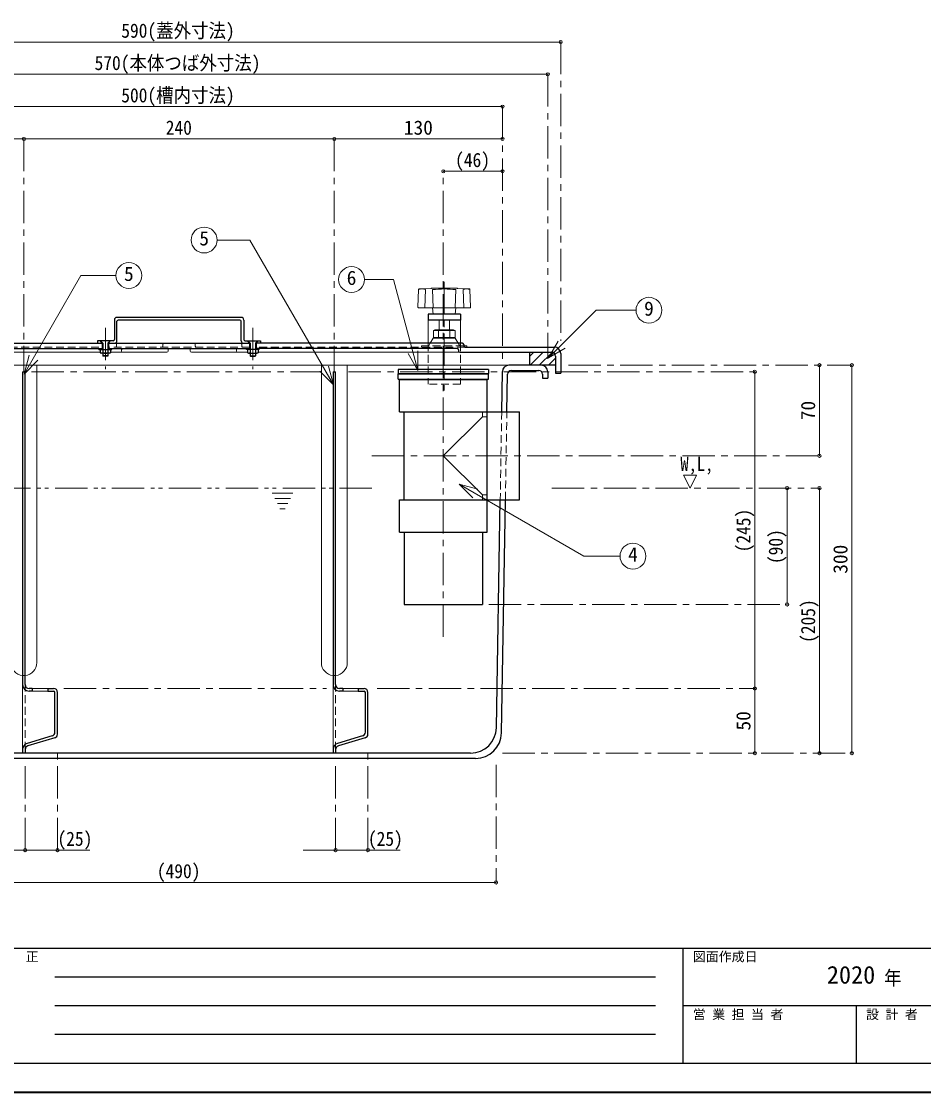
# Model space of a CAD drawing. Units: millimetres, scale not verified. Extents: x -1060 to 965, y -710 to 695.
# Drawn here: x -587 to 111, y -710 to 119 of the extents above; entities that cross this region are included whole.
import ezdxf
from ezdxf.enums import TextEntityAlignment as Align

# ---------------------------------------------------------------- set-up
doc = ezdxf.new("R2010")
doc.units = ezdxf.units.MM
doc.header["$LTSCALE"] = 5
doc.header["$PDMODE"] = 32
doc.header["$PDSIZE"] = 2.5
for name, pattern in [('CHAIN1', [8, 5, -1, 1, -1]), ('DASHED1', [1.8, 1.2, -0.6]), ('DOUBLE_CHAIN1', [8.8, 5, -1, 0.6, -0.6, 0.6, -1])]:
    doc.linetypes.add(name, pattern=pattern)
doc.layers.add('0-0____1', color=7, linetype='Continuous', lineweight=18)
doc.styles.add('ＭＳ ゴシック', font='')
doc.styles.get('ＭＳ ゴシック').set_extended_font_data('MS Gothic')

msp = doc.modelspace()

# ---------------------------------------------------------------- linework, layer by layer
at = {"layer": '0-0____1', "color": 4, "lineweight": 9}
for p, q in [((-169.952, 102.789), (-759.952, 102.789)), ((-749.952, 77.789), (-179.952, 77.789)), ((-214.952, 52.789), (-714.952, 52.789)), ((-714.952, 27.789), (-584.952, 27.789)), ((-584.952, 27.789), (-344.952, 27.789)), ((-344.952, 27.789), (-214.952, 27.789)), ((-260.685, 2.789), (-214.952, 2.789)), ((-272.452, -112.211), (-272.452, -130.211)), ((-247.452, -112.211), (-247.452, -130.211)), ((-474.452, -137.211), (-510.363, -137.211)), ((-473.452, -135.211), (-473.452, -136.211)), ((-456.452, -135.211), (-456.452, -136.211)), ((-455.452, -137.211), (-419.54, -137.211)), ((-190.702, -137.211), (-193.952, -140.461)), ((-183.631, -137.211), (-193.631, -147.211)), ((-176.583, -137.234), (-186.56, -147.211)), ((-702.451, -147.211), (-210.035, -147.211)), ((-584.952, -147.211), (-584.952, -152.211)), ((-574.952, -147.211), (-574.952, -377.211)), ((-354.952, -147.211), (-354.952, -377.211)), ((-344.952, -147.211), (-344.952, -152.211)), ((-334.952, -147.211), (-334.952, -377.211)), ((-173.952, -141.674), (-179.489, -147.211)), ((30.048, -217.211), (30.048, -147.211)), ((55.048, -147.211), (55.048, -447.211)), ((-19.952, -397.211), (-19.952, -152.211)), ((5.048, -242.211), (5.048, -332.211)), ((30.048, -447.211), (30.048, -242.211)), ((-19.952, -447.211), (-19.952, -397.211)), ((-533.952, -522.211), (-608.952, -522.211)), ((-293.952, -522.211), (-368.952, -522.211)), ((-709.952, -547.211), (-219.952, -547.211))]:
    msp.add_line(p, q, dxfattribs=at)
at = {"layer": '0-0____1', "color": 4, "linetype": 'CHAIN1', "lineweight": 9}
for p, q in [((-169.952, 102.789), (-169.952, -128.211)), ((-179.952, 77.789), (-179.952, -142.211)), ((-214.952, 52.789), (-214.952, -142.211)), ((-584.952, 27.789), (-584.952, -147.211)), ((-344.952, 27.789), (-344.952, -147.211)), ((-260.685, -357.211), (-260.685, 2.789)), ((-259.952, -82.711), (-259.952, -166.711)), ((-521.952, -118.211), (-521.952, -150.211)), ((-407.952, -118.211), (-407.952, -150.211)), ((-163.952, -147.211), (55.048, -147.211)), ((-578.952, -152.211), (-355.952, -152.211)), ((-333.952, -152.211), (-19.952, -152.211)), ((-315.86, -217.211), (30.048, -217.211)), ((-176.685, -242.211), (30.048, -242.211)), ((-225.51, -332.211), (5.048, -332.211)), ((-553.952, -397.211), (-350.952, -397.211)), ((-311.952, -397.211), (-19.952, -397.211)), ((-558.952, -522.211), (-558.952, -442.479)), ((-318.952, -522.211), (-318.952, -442.479)), ((-214.952, -447.211), (55.048, -447.211)), ((-583.952, -522.211), (-583.952, -457.211)), ((-343.952, -522.211), (-343.952, -457.211)), ((-219.952, -456.211), (-219.952, -547.211))]:
    msp.add_line(p, q, dxfattribs=at)
at = {"layer": '0-0____1'}
for p, q in [((-410.256, -50.347), (-435.586, -50.347)), ((-345.625, -162.292), (-410.256, -50.347)), ((-584.802, -153.978), (-540.813, -77.787)), ((-513.782, -77.787), (-540.813, -77.787)), ((-321.617, -80.871), (-299.156, -80.871)), ((-280.322, -151.161), (-299.156, -80.871)), ((-279.819, -88.646), (-280.303, -102.193)), ((-279.344, -88.164), (-270.193, -87.723)), ((-275.075, -102.711), (-274.575, -88.711)), ((-269.711, -87.711), (-250.193, -87.711)), ((-268.941, -88.711), (-268.441, -102.711)), ((-250.963, -88.711), (-251.463, -102.711)), ((-240.56, -88.164), (-249.711, -87.723)), ((-244.829, -102.711), (-245.329, -88.711)), ((-240.085, -88.646), (-239.601, -102.193)), ((-279.803, -102.711), (-240.1, -102.711)), ((-268.952, -102.711), (-268.452, -107.711)), ((-250.952, -102.711), (-251.452, -107.711)), ((-179.484, -141.582), (-142.572, -104.67)), ((-111.725, -104.67), (-142.572, -104.67)), ((-263.952, -112.211), (-263.952, -119.811)), ((-255.952, -112.211), (-255.952, -119.811)), ((-268.352, -120.211), (-267.152, -119.811)), ((-251.552, -120.211), (-268.352, -120.211)), ((-268.352, -125.811), (-268.352, -120.211)), ((-252.752, -119.811), (-267.152, -119.811)), ((-264.352, -120.211), (-267.152, -119.811)), ((-264.352, -125.811), (-264.352, -120.211)), ((-255.552, -125.811), (-255.552, -120.211)), ((-251.552, -125.811), (-251.552, -120.211)), ((-268.452, -126.211), (-270.785, -130.211)), ((-251.452, -126.211), (-268.452, -126.211)), ((-268.352, -125.811), (-267.152, -126.211)), ((-251.552, -125.811), (-268.352, -125.811)), ((-264.352, -125.811), (-267.152, -126.211)), ((-251.452, -126.211), (-249.119, -130.211)), ((-242.452, -132.211), (-244.952, -132.211)), ((-242.452, -132.211), (-242.452, -133.211)), ((-179.484, -141.582), (-171.984, -128.592)), ((-681.952, -137.211), (-525.978, -137.211)), ((-584.802, -153.978), (-580.92, -139.489)), ((-517.926, -137.211), (-510.363, -137.211)), ((-509.363, -135.211), (-509.363, -136.211)), ((-420.54, -135.211), (-420.54, -136.211)), ((-411.978, -137.211), (-419.54, -137.211)), ((-247.952, -137.211), (-403.926, -137.211)), ((-280.322, -151.161), (-287.822, -138.171)), ((-280.322, -151.161), (-280.322, -136.161)), ((-179.484, -141.582), (-166.493, -134.082)), ((-584.802, -153.978), (-574.196, -143.372)), ((-345.625, -162.292), (-349.507, -147.803)), ((-345.625, -162.292), (-356.231, -151.685)), ((-230.51, -187.036), (-230.51, -183.211)), ((-230.51, -187.036), (-226.685, -187.036)), ((-248.49, -239.175), (-237.883, -249.782)), ((-248.49, -239.175), (-234.001, -243.058)), ((-248.49, -239.175), (-152.114, -294.818)), ((-69.952, -242.211), (-64.952, -232.211)), ((-230.51, -247.386), (-230.51, -251.211)), ((-230.51, -247.386), (-226.685, -247.386)), ((-124.095, -294.818), (-152.114, -294.818)), ((-585.952, -394.211), (-585.952, -444.443)), ((-566.452, -397.211), (-578.452, -397.211)), ((-345.952, -394.211), (-345.952, -444.443)), ((-326.452, -397.211), (-338.452, -397.211)), ((-578.452, -399.211), (-566.452, -399.211)), ((-338.452, -399.211), (-326.452, -399.211))]:
    msp.add_line(p, q, dxfattribs=at)
at = {"layer": '0-0____1', "color": 5, "lineweight": 25}
for p, q in [((-514.952, -112.211), (-514.952, -127.211)), ((-416.952, -110.211), (-512.952, -110.211)), ((-512.952, -128.211), (-512.952, -113.211)), ((-417.952, -112.211), (-511.952, -112.211)), ((-416.952, -128.211), (-416.952, -113.211)), ((-414.952, -112.211), (-414.952, -127.211)), ((-272.452, -107.711), (-272.452, -112.211)), ((-247.452, -107.711), (-272.452, -107.711)), ((-247.452, -112.211), (-272.452, -112.211)), ((-247.452, -107.711), (-247.452, -112.211)), ((-683.952, -130.211), (-524.452, -130.211)), ((-524.452, -130.211), (-525.702, -128.211)), ((-525.702, -128.211), (-523.952, -130.211)), ((-524.452, -130.211), (-524.452, -134.211)), ((-523.952, -130.211), (-523.952, -134.961)), ((-519.452, -130.211), (-518.202, -128.211)), ((-519.452, -130.211), (-519.452, -134.211)), ((-519.452, -130.211), (-410.452, -130.211)), ((-410.452, -130.211), (-411.702, -128.211)), ((-410.452, -130.211), (-410.452, -134.211)), ((-404.202, -128.211), (-405.952, -130.211)), ((-405.952, -130.211), (-405.952, -134.961)), ((-405.452, -130.211), (-404.202, -128.211)), ((-405.452, -130.211), (-405.452, -134.211)), ((-245.952, -130.211), (-405.452, -130.211)), ((-244.952, -131.211), (-244.952, -132.211)), ((-679.952, -134.211), (-524.202, -134.211)), ((-526.952, -135.011), (-526.952, -134.211)), ((-526.952, -135.011), (-516.952, -135.011)), ((-525.978, -135.211), (-525.978, -137.511)), ((-525.978, -137.511), (-525.302, -137.811)), ((-518.602, -137.811), (-525.302, -137.811)), ((-524.202, -135.011), (-524.202, -134.211)), ((-523.973, -135.211), (-523.973, -137.511)), ((-523.952, -137.811), (-523.952, -140.011)), ((-523.752, -140.211), (-523.952, -140.011)), ((-519.952, -140.011), (-523.952, -140.011)), ((-520.152, -140.211), (-523.752, -140.211)), ((-519.952, -140.011), (-520.152, -140.211)), ((-519.952, -137.811), (-519.952, -140.011)), ((-519.931, -135.211), (-519.931, -137.511)), ((-519.702, -135.011), (-519.702, -134.211)), ((-519.702, -134.211), (-410.202, -134.211)), ((-518.602, -137.811), (-517.926, -137.511)), ((-517.926, -135.211), (-517.926, -137.511)), ((-516.952, -135.011), (-516.952, -134.211)), ((-412.952, -135.011), (-412.952, -134.211)), ((-402.952, -135.011), (-412.952, -135.011)), ((-411.978, -135.211), (-411.978, -137.511)), ((-411.302, -137.811), (-411.978, -137.511)), ((-411.302, -137.811), (-404.602, -137.811)), ((-410.202, -135.011), (-410.202, -134.211)), ((-409.973, -135.211), (-409.973, -137.511)), ((-409.952, -137.811), (-409.952, -140.011)), ((-409.952, -140.011), (-405.952, -140.011)), ((-409.952, -140.011), (-409.752, -140.211)), ((-409.752, -140.211), (-406.152, -140.211)), ((-406.152, -140.211), (-405.952, -140.011)), ((-405.952, -137.811), (-405.952, -140.011)), ((-405.931, -135.211), (-405.931, -137.511)), ((-405.702, -135.011), (-405.702, -134.211)), ((-249.952, -134.211), (-405.702, -134.211)), ((-403.926, -137.511), (-404.602, -137.811)), ((-403.926, -135.211), (-403.926, -137.511)), ((-402.952, -135.011), (-402.952, -134.211)), ((-248.952, -135.211), (-248.952, -136.211)), ((-247.952, -137.211), (-176.952, -137.211)), ((-243.952, -133.211), (-174.952, -133.211)), ((-193.952, -137.211), (-193.952, -147.211)), ((-173.952, -140.211), (-173.952, -153.211)), ((-169.952, -138.211), (-169.952, -153.211)), ((-173.952, -147.211), (-210.035, -147.211)), ((-585.952, -152.211), (-585.952, -394.211)), ((-585.952, -152.211), (-583.952, -152.211)), ((-583.952, -394.211), (-583.952, -152.211)), ((-345.952, -152.211), (-345.952, -394.211)), ((-345.952, -152.211), (-343.952, -152.211)), ((-343.952, -394.211), (-343.952, -152.211)), ((-295.685, -150.433), (-295.685, -153.615)), ((-225.685, -150.433), (-295.685, -150.433)), ((-295.685, -153.615), (-225.685, -153.615)), ((-225.685, -150.433), (-225.685, -153.615)), ((-225.685, -157.858), (-225.685, -153.969)), ((-215.552, -183.211), (-215.034, -152.128)), ((-211.551, -183.211), (-211.067, -154.161)), ((-208.068, -151.211), (-186.952, -151.211)), ((-183.952, -154.211), (-183.952, -157.211)), ((-183.952, -157.211), (-179.952, -157.211)), ((-179.952, -152.211), (-179.952, -157.211)), ((-173.952, -153.211), (-169.952, -153.211)), ((-295.685, -157.858), (-225.685, -157.858)), ((-294.685, -158.211), (-226.685, -158.211)), ((-294.685, -183.211), (-294.685, -158.211)), ((-226.685, -276.211), (-226.685, -158.211)), ((-294.685, -183.211), (-201.685, -183.211)), ((-290.86, -251.211), (-290.86, -183.211)), ((-201.685, -251.211), (-201.685, -183.211)), ((-294.685, -251.211), (-201.685, -251.211)), ((-294.685, -276.211), (-294.685, -251.211)), ((-219.624, -427.545), (-216.685, -251.211)), ((-215.69, -431.545), (-212.685, -251.211)), ((-294.685, -276.211), (-226.685, -276.211)), ((-290.86, -276.211), (-290.86, -332.211)), ((-230.51, -276.211), (-230.51, -332.211)), ((-290.86, -332.211), (-230.51, -332.211)), ((-578.452, -397.211), (-580.952, -397.211)), ((-566.452, -397.211), (-561.952, -397.211)), ((-338.452, -397.211), (-340.952, -397.211)), ((-326.452, -397.211), (-321.952, -397.211)), ((-560.952, -430.991), (-560.952, -400.211)), ((-558.952, -432.479), (-558.952, -400.211)), ((-320.952, -430.991), (-320.952, -400.211)), ((-318.952, -432.479), (-318.952, -400.211)), ((-563.09, -433.865), (-582.389, -439.654)), ((-561.09, -435.353), (-581.814, -441.57)), ((-323.09, -433.865), (-342.389, -439.654)), ((-321.09, -435.353), (-341.814, -441.57)), ((-239.621, -447.211), (-690.282, -447.211)), ((-585.952, -444.443), (-585.952, -447.211)), ((-583.952, -444.443), (-583.952, -447.211)), ((-345.952, -444.443), (-345.952, -447.211)), ((-343.952, -444.443), (-343.952, -447.211)), ((-235.687, -451.211), (-694.216, -451.211))]:
    msp.add_line(p, q, dxfattribs=at)
at = {"layer": '0-0____1', "color": 4, "linetype": 'DASHED1', "lineweight": 9}
for p, q in [((-513.363, -131.211), (-513.363, -132.211)), ((-477.452, -131.211), (-477.452, -132.211)), ((-452.452, -131.211), (-452.452, -132.211)), ((-416.54, -131.211), (-416.54, -132.211)), ((-277.452, -132.211), (-277.452, -133.211)), ((-244.952, -132.211), (-277.452, -132.211)), ((-272.452, -130.211), (-272.452, -161.711)), ((-270.785, -130.211), (-271.952, -132.211)), ((-249.119, -130.211), (-247.952, -132.211)), ((-247.452, -130.211), (-247.452, -161.711)), ((-247.452, -161.711), (-272.452, -161.711)), ((-215.552, -183.211), (-216.685, -251.211)), ((-212.685, -251.211), (-211.551, -183.211))]:
    msp.add_line(p, q, dxfattribs=at)
at = {"layer": '0-0____1', "linetype": 'DASHED1'}
for p, q in [((-685.952, -133.211), (-524.452, -133.211)), ((-410.452, -133.211), (-519.452, -133.211)), ((-243.952, -133.211), (-405.452, -133.211)), ((-583.952, -444.443), (-583.952, -394.211)), ((-343.952, -444.443), (-343.952, -394.211))]:
    msp.add_line(p, q, dxfattribs=at)
at = {"layer": '0-0____1', "color": 4, "linetype": 'DOUBLE_CHAIN1', "lineweight": 9}
for p, q in [((-315.86, -242.211), (-713.369, -242.211)), ((-392.952, -246.211), (-376.952, -246.211)), ((-390.952, -250.211), (-378.952, -250.211)), ((-388.952, -254.211), (-380.952, -254.211)), ((-386.952, -258.211), (-382.952, -258.211))]:
    msp.add_line(p, q, dxfattribs=at)
at = {"layer": '0-0____1', "color": 6, "lineweight": 25}
for p, q in [((-1037.452, -597.926), (942.548, -597.926)), ((-75.309, -687.211), (-75.309, -597.926)), ((-561.023, -620.247), (-96.738, -620.247)), ((-96.738, -642.568), (-561.023, -642.568)), ((942.548, -642.568), (-75.309, -642.568)), ((58.62, -687.211), (58.62, -642.568)), ((-96.738, -664.89), (-561.023, -664.89)), ((942.548, -687.211), (-1037.452, -687.211))]:
    msp.add_line(p, q, dxfattribs=at)
at = {"layer": '0-0____1', "color": 1, "lineweight": 40}
msp.add_line((965.048, -709.711), (-1059.952, -709.711), dxfattribs=at)
at = {"layer": '0-0____1'}
for points in [[(-255.552, -120.211), (-259.952, -119.811), (-264.352, -120.211)], [(-251.552, -120.211), (-252.752, -119.811), (-255.552, -120.211)], [(-251.552, -125.811), (-252.752, -126.211), (-255.552, -125.811), (-259.952, -126.211), (-264.352, -125.811)], [(-69.952, -242.211), (-74.952, -232.211), (-64.952, -232.211)]]:
    msp.add_lwpolyline(points, dxfattribs=at)
at = {"layer": '0-0____1', "color": 5, "lineweight": 25}
for points in [[(-515.952, -128.211), (-527.952, -128.211), (-527.952, -130.211)], [(-518.202, -128.211), (-519.952, -130.211), (-519.952, -134.961)], [(-413.952, -128.211), (-401.952, -128.211), (-401.952, -130.211)], [(-411.702, -128.211), (-409.952, -130.211), (-409.952, -134.961)], [(-295.685, -157.858), (-295.685, -153.969), (-225.685, -153.969)], [(-578.452, -397.211), (-578.452, -399.211), (-580.952, -399.211)], [(-566.452, -397.211), (-566.452, -399.211), (-561.952, -399.211)], [(-338.452, -397.211), (-338.452, -399.211), (-340.952, -399.211)], [(-326.452, -397.211), (-326.452, -399.211), (-321.952, -399.211)]]:
    msp.add_lwpolyline(points, dxfattribs=at)
at = {"layer": '0-0____1', "color": 4, "lineweight": 9}
msp.add_lwpolyline([(-230.51, -187.036), (-260.685, -217.211), (-230.51, -247.386)], dxfattribs=at)
at = {"layer": '0-0____1'}
for centre in [(-445.586, -50.347), (-503.782, -77.787), (-331.617, -80.871), (-101.725, -104.67), (-114.095, -294.818)]:
    msp.add_circle(centre, 10, dxfattribs=at)
for centre, radius, start, end in [((-277.198, -95.346), 7.135, 68.42656, 111.57344), ((-279.32, -88.664), 0.5, 92.76051, 177.95459), ((-269.711, -97.711), 10, 90, 92.76051), ((-259.952, -169.267), 81.055, 83.6327, 96.3673), ((-250.193, -97.711), 10, 87.23949, 90), ((-242.705, -95.346), 7.135, 68.42656, 111.57344), ((-240.584, -88.664), 0.5, 2.04541, 87.23949), ((-279.803, -102.211), 0.5, 177.95459, 270), ((-240.1, -102.211), 0.5, 270, 2.04541), ((-510.363, -136.211), 1, 270, 0), ((-508.363, -135.211), 1, 90, 180), ((-421.54, -135.211), 1, 0, 90), ((-419.54, -136.211), 1, 180, 270)]:
    msp.add_arc(centre, radius, start, end, dxfattribs=at)
at = {"layer": '0-0____1', "color": 5, "lineweight": 25}
for centre, radius, start, end in [((-512.952, -112.211), 2, 90, 180), ((-511.952, -113.211), 1, 90, 180), ((-417.952, -113.211), 1, 0, 90), ((-416.952, -112.211), 2, 0, 90), ((-515.952, -127.211), 1, 270, 0), ((-514.952, -128.211), 2, 270, 0), ((-414.952, -128.211), 2, 180, 270), ((-413.952, -127.211), 1, 180, 270), ((-245.952, -131.211), 1, 0, 90), ((-243.952, -132.211), 1, 180, 270), ((-525.778, -135.211), 0.2, 90, 180), ((-525.538, -133.669), 4.149, 273.26685, 292.16884), ((-524.173, -135.211), 0.2, 0, 90), ((-523.773, -135.211), 0.2, 90, 180), ((-521.952, -130.856), 6.956, 253.11093, 286.88907), ((-520.131, -135.211), 0.2, 0, 90), ((-519.731, -135.211), 0.2, 90, 180), ((-518.365, -133.669), 4.149, 247.83116, 266.73315), ((-518.126, -135.211), 0.2, 0, 90), ((-411.778, -135.211), 0.2, 90, 180), ((-411.538, -133.669), 4.149, 273.26685, 292.16884), ((-410.173, -135.211), 0.2, 0, 90), ((-409.773, -135.211), 0.2, 90, 180), ((-407.952, -130.856), 6.956, 253.11093, 286.88907), ((-406.131, -135.211), 0.2, 0, 90), ((-405.731, -135.211), 0.2, 90, 180), ((-404.365, -133.669), 4.149, 247.83116, 266.73315), ((-404.126, -135.211), 0.2, 0, 90), ((-249.952, -135.211), 1, 0, 90), ((-247.952, -136.211), 1, 180, 270), ((-176.952, -140.211), 3, 0, 90), ((-174.952, -138.211), 5, 0, 90), ((-210.035, -152.211), 5, 90, 179.04516), ((-184.952, -152.211), 5, 0, 90), ((-208.068, -154.211), 3, 90, 179.04516), ((-186.952, -154.211), 3, 0, 90), ((-580.952, -394.211), 5, 180, 270), ((-580.952, -394.211), 3, 180, 270), ((-561.952, -400.211), 3, 0, 90), ((-340.952, -394.211), 5, 180, 270), ((-340.952, -394.211), 3, 180, 270), ((-321.952, -400.211), 3, 0, 90), ((-561.952, -400.211), 1, 0, 90), ((-321.952, -400.211), 1, 0, 90), ((-239.621, -427.211), 20, 270, 359.04516), ((-563.952, -430.991), 3, 286.69924, 0), ((-561.952, -432.479), 3, 286.69924, 0), ((-323.952, -430.991), 3, 286.69924, 0), ((-321.952, -432.479), 3, 286.69924, 0), ((-235.687, -431.211), 20, 270, 359.04516), ((-580.952, -444.443), 5, 106.69924, 180), ((-580.952, -444.443), 3, 106.69924, 180), ((-340.952, -444.443), 5, 106.69924, 180), ((-340.952, -444.443), 3, 106.69924, 180)]:
    msp.add_arc(centre, radius, start, end, dxfattribs=at)
at = {"layer": '0-0____1', "color": 4, "linetype": 'DASHED1', "lineweight": 9}
for centre, radius, start, end in [((-514.363, -132.211), 1, 270, 0), ((-512.363, -131.211), 1, 90, 180), ((-478.452, -132.211), 1, 270, 0), ((-476.452, -131.211), 1, 90, 180), ((-453.452, -131.211), 1, 0, 90), ((-451.452, -132.211), 1, 180, 270), ((-417.54, -131.211), 1, 0, 90), ((-415.54, -132.211), 1, 180, 270), ((-584.952, -377.211), 10, 264.26083, 275.73917), ((-344.952, -377.211), 10, 264.26083, 275.73917)]:
    msp.add_arc(centre, radius, start, end, dxfattribs=at)
at = {"layer": '0-0____1', "color": 4, "lineweight": 9}
for centre, radius, start, end in [((-474.452, -136.211), 1, 270, 0), ((-472.452, -135.211), 1, 90, 180), ((-457.452, -135.211), 1, 0, 90), ((-455.452, -136.211), 1, 180, 270), ((-584.952, -377.211), 10, 180, 264.26083), ((-584.952, -377.211), 10, 275.73917, 0), ((-344.952, -377.211), 10, 180, 264.26083), ((-344.952, -377.211), 10, 275.73917, 0)]:
    msp.add_arc(centre, radius, start, end, dxfattribs=at)
at = {"layer": '0-0____1', "color": 1}
for p in [(-169.952, 102.789), (-179.952, 77.789), (-214.952, 52.789), (-584.952, 27.789), (-344.952, 27.789), (-214.952, 27.789), (-260.685, 2.789), (-214.952, 2.789), (30.048, -147.211), (55.048, -147.211), (-19.952, -152.211), (30.048, -217.211), (5.048, -242.211), (30.048, -242.211), (5.048, -332.211), (-19.952, -397.211), (-19.952, -447.211), (30.048, -447.211), (55.048, -447.211), (-583.952, -522.211), (-558.952, -522.211), (-343.952, -522.211), (-318.952, -522.211), (-219.952, -547.211)]:
    msp.add_point(p, dxfattribs=at)

# ---------------------------------------------------------------- texts
at = {"layer": '0-0____1', "style": 'ＭＳ ゴシック'}
for s, width, p in [('590(蓋外寸法)', 0.9, (-509.639, 102.789)), ('570(本体つば外寸法)', 0.9, (-530.264, 77.789)), ('500(槽内寸法)', 0.9, (-509.639, 52.789)), ('240', 0.9, (-475.264, 27.789)), ('(46)', 0.9, (-251.569, 2.789)), ('W,L,', 0.85, (-77.452, -232.211)), ('(25)', 0.9, (-558.952, -522.211)), ('(25)', 0.9, (-318.952, -522.211)), ('(490)', 0.9, (-482.139, -547.211))]:
    msp.add_text(s, height=11, dxfattribs=dict(at, width=width)).set_placement(p, align=Align.BOTTOM_LEFT)
for s, height, p in [('130', 11, (-291.202, 27.789)), ('5', 11, (-449.336, -57.847)), ('5', 11, (-507.532, -85.287)), ('6', 11, (-335.367, -88.371)), ('9', 11, (-105.475, -112.17)), ('4', 11, (-117.845, -302.318)), ('訂\u3000正', 7.331, (-603.523, -610.426)), ('図面作成日', 7.331, (-67.809, -610.426)), ('2020', 13.75, (35.798, -629.622)), ('営 業 担 当 者', 7.331, (-67.809, -655.068)), ('設 計 者', 7.331, (66.12, -655.068))]:
    msp.add_text(s, height=height, dxfattribs=at).set_placement(p, align=Align.BOTTOM_LEFT)
for s, p in [('70', (30.048, -189.711)), ('300', (55.048, -308.461)), ('50', (-19.952, -429.711))]:
    msp.add_text(s, height=11, rotation=90, dxfattribs=at).set_placement(p, align=Align.BOTTOM_LEFT)
at = {"layer": '0-0____1', "style": 'ＭＳ ゴシック', "width": 0.9}
for s, p in [('(245)', (-19.952, -291.899)), ('(90)', (5.048, -300.961)), ('(205)', (30.048, -361.899))]:
    msp.add_text(s, height=11, rotation=90, dxfattribs=at).set_placement(p, align=Align.BOTTOM_LEFT)
at = {"layer": '0-0____1', "insert": (80.048, -627.747), "char_height": 11, "attachment_point": 7, "style": 'ＭＳ ゴシック'}
msp.add_mtext('\\T1.27;\\W0.9;年\\~\\~\\~月\\~\\~\\~日', dxfattribs=at)

doc.saveas('drawing.dxf')
